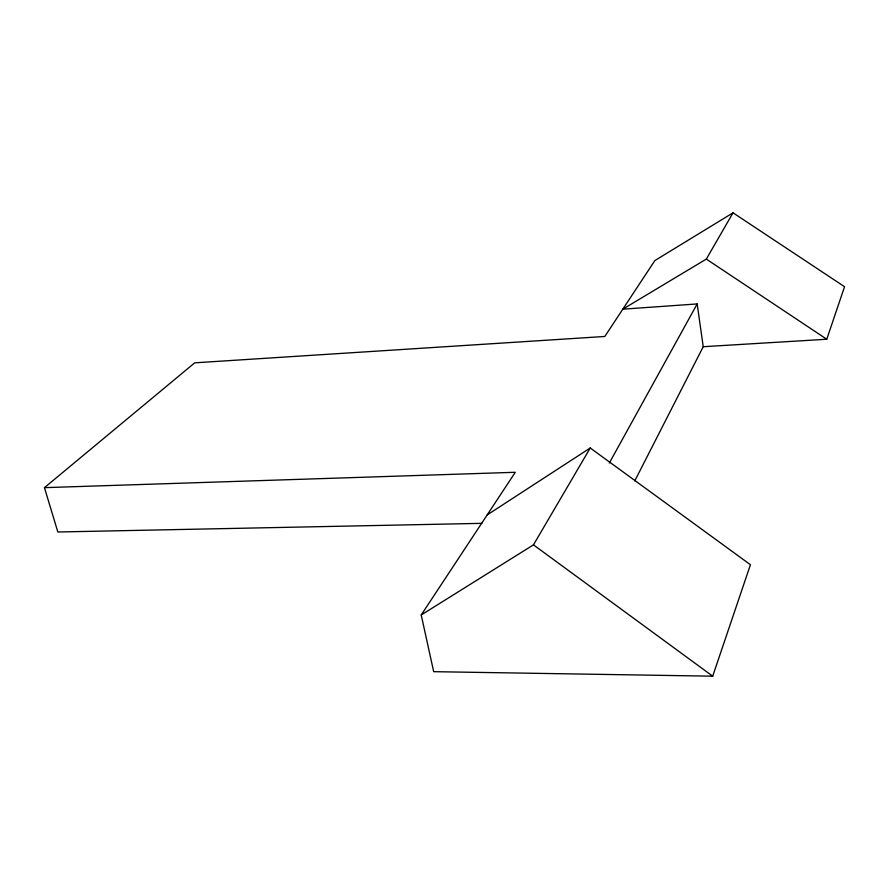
<?xml version="1.0" encoding="UTF-8"?>
<svg xmlns="http://www.w3.org/2000/svg" width="889" height="889" viewBox="0 0 889 889"><rect width="100%" height="100%" fill="white"/><g stroke="black" fill="none" stroke-linecap="round" stroke-linejoin="round"><path stroke-width="1.33" d="M481.871 523.343L57.852 532L44.45 487.661L515.287 472.281L421.219 614.966L433.676 671.673L712.7 676.185L750.438 564.726L590.24 447.989L487.15 514.953M634.757 480.938L703.232 346.71L826.77 339.242L844.55 286.714L733.036 212.815L654.86 260.566L604.82 336.464L194.713 362.834L44.45 487.661M609.321 463.036L697.176 303.938L622.811 309.183L706.322 259.088L733.036 212.815M421.219 614.966L533.467 544.857L590.24 447.989M706.322 259.088L826.77 339.242M533.467 544.857L712.7 676.185M697.176 303.938L703.232 346.71"/></g></svg>
